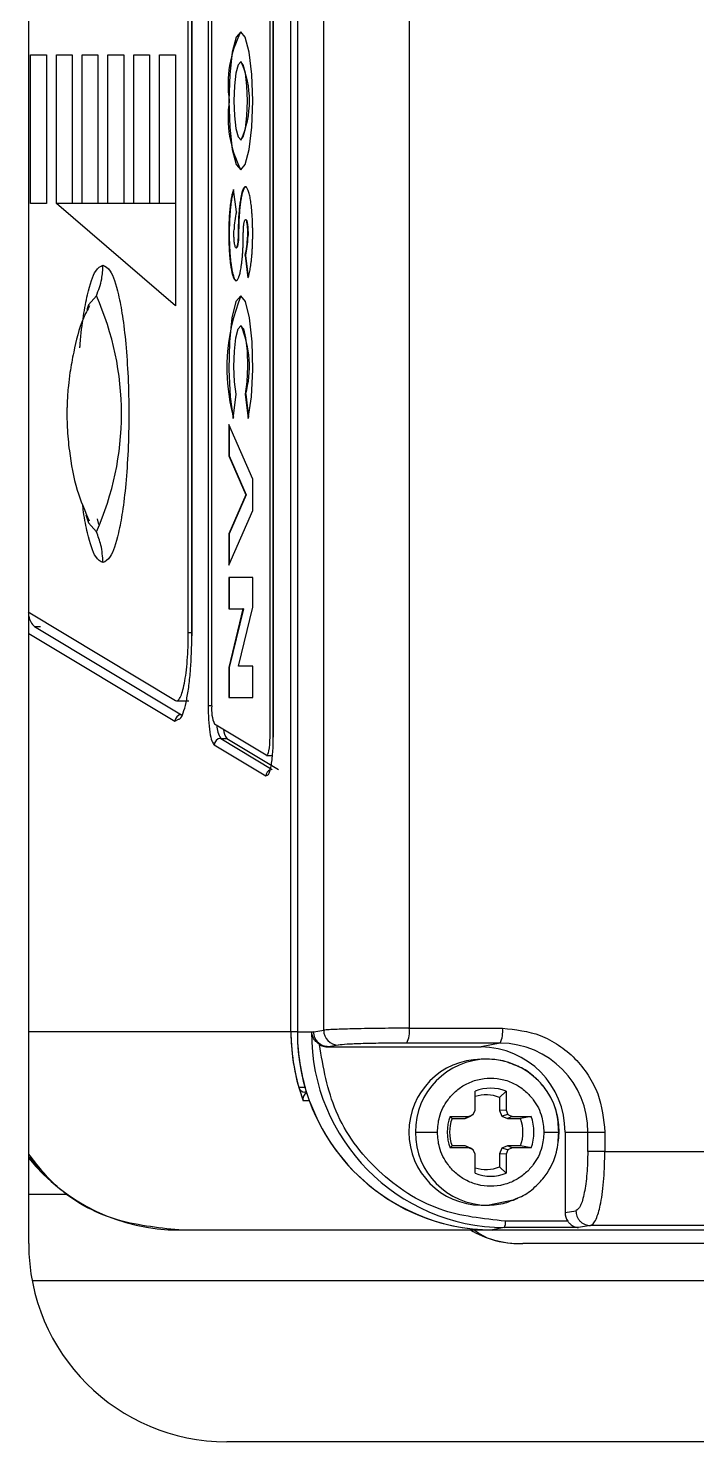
# Model space of a CAD drawing. Header units: millimetres. Extents: x 10 to 584, y 10 to 410.
# Drawn here: x 171.801 to 172.701, y 76.493 to 78.396 of the extents above; entities that cross this region are included whole.
import ezdxf

# ---------------------------------------------------------------- set-up
doc = ezdxf.new("R2010")
doc.units = ezdxf.units.MM

msp = doc.modelspace()

# ---------------------------------------------------------------- linework, layer by layer
at = {"color": 7, "linetype": 'Continuous', "lineweight": 25}
for p, q in [((171.80182, 76.75998), (171.80182, 79.69332)), ((172.15479, 77.04498), (172.15479, 79.47498)), ((172.16346, 79.47498), (172.16346, 77.04498)), ((172.19887, 77.04721), (172.19887, 79.47275)), ((172.31404, 79.47006), (172.31404, 77.04991)), ((172.12621, 79.0786), (172.12621, 77.4418)), ((172.13095, 79.0786), (172.13095, 77.44181)), ((172.13108, 77.44181), (172.13108, 79.0786)), ((172.04333, 79.03669), (172.04333, 77.4837)), ((172.0482, 77.48369), (172.0482, 79.03671)), ((172.02135, 78.94182), (172.02135, 77.57807)), ((172.02148, 77.57846), (172.02148, 78.94148)), ((172.01661, 77.58196), (172.01661, 78.93847)), ((171.80432, 78.36021), (171.82559, 78.36021)), ((171.80432, 78.16021), (171.80432, 78.36021)), ((171.82559, 78.36021), (171.82559, 78.16021)), ((171.83905, 78.36021), (171.86032, 78.36021)), ((171.83905, 78.16021), (171.83905, 78.36021)), ((171.86032, 78.36021), (171.86032, 78.16021)), ((171.87378, 78.36021), (171.89505, 78.36021)), ((171.87378, 78.16021), (171.87378, 78.36021)), ((171.89505, 78.36021), (171.89505, 78.16021)), ((171.90851, 78.36021), (171.92978, 78.36021)), ((171.90851, 78.16021), (171.90851, 78.36021)), ((171.92978, 78.36021), (171.92978, 78.16021)), ((171.94324, 78.36021), (171.96451, 78.36021)), ((171.94324, 78.16021), (171.94324, 78.36021)), ((171.96451, 78.36021), (171.96451, 78.16021)), ((171.97797, 78.16021), (171.97797, 78.36021)), ((171.97797, 78.36021), (171.99924, 78.36021)), ((171.99924, 78.36021), (171.99924, 78.16021)), ((172.08787, 78.35072), (172.08721, 78.35072)), ((172.08721, 78.2457), (172.08787, 78.2457)), ((172.08136, 78.14876), (172.07758, 78.1788)), ((171.82559, 78.16021), (171.80432, 78.16021)), ((171.99918, 78.16021), (171.83898, 78.16021)), ((171.99924, 78.02234), (171.83905, 78.16021)), ((171.99924, 78.16021), (171.99924, 78.02234)), ((172.08373, 78.11935), (172.08438, 78.11935)), ((172.09628, 78.11467), (172.09694, 78.11467)), ((172.08089, 78.10037), (172.08155, 78.10037)), ((172.09307, 78.08994), (172.09684, 78.0599)), ((172.09307, 78.08994), (172.09372, 78.08994)), ((172.09372, 78.08994), (172.09733, 78.0612)), ((172.08787, 77.99537), (172.08721, 77.99537)), ((172.07707, 77.87068), (172.08119, 77.90344)), ((172.09323, 77.90344), (172.09736, 77.87068)), ((172.09323, 77.90344), (172.09389, 77.90344)), ((172.09389, 77.90344), (172.09776, 77.87265)), ((172.10333, 77.7891), (172.07108, 77.86259)), ((172.07108, 77.86259), (172.07108, 77.82031)), ((172.07174, 77.86109), (172.07174, 77.82031)), ((172.07108, 77.82031), (172.09406, 77.76796)), ((172.07108, 77.82031), (172.07174, 77.82031)), ((172.07174, 77.82031), (172.09472, 77.76796)), ((172.10333, 77.74682), (172.10333, 77.7891)), ((172.09406, 77.76796), (172.07108, 77.71562)), ((172.09472, 77.76796), (172.07174, 77.71562)), ((172.09406, 77.76796), (172.09472, 77.76796)), ((172.07108, 77.67334), (172.10333, 77.74682)), ((171.8939, 77.73546), (171.89581, 77.72809)), ((172.07108, 77.71562), (172.07108, 77.67334)), ((172.07108, 77.71562), (172.07174, 77.71562)), ((172.07174, 77.71562), (172.07174, 77.67483)), ((172.10333, 77.65673), (172.07108, 77.65673)), ((172.07108, 77.65673), (172.07108, 77.61445)), ((172.07174, 77.65673), (172.07174, 77.61445)), ((172.10333, 77.61657), (172.10333, 77.65673)), ((171.80124, 77.61046), (171.9992, 77.49107)), ((172.07108, 77.61445), (172.09009, 77.61445)), ((172.09009, 77.61445), (172.07108, 77.53532)), ((172.09075, 77.61445), (172.07174, 77.53532)), ((172.08432, 77.53744), (172.10333, 77.61657)), ((172.09075, 77.61445), (172.09009, 77.61445)), ((171.80943, 77.59051), (172.00739, 77.4718)), ((171.80943, 77.59051), (171.81757, 77.59051)), ((172.07108, 77.53532), (172.07108, 77.49516)), ((172.07108, 77.53532), (172.07174, 77.53532)), ((172.07174, 77.53532), (172.07174, 77.49516)), ((172.10333, 77.53744), (172.08432, 77.53744)), ((172.10333, 77.49516), (172.10333, 77.53744)), ((172.07108, 77.49516), (172.10333, 77.49516)), ((172.00066, 77.49063), (172.01743, 77.49063)), ((172.12149, 77.41727), (172.05203, 77.45916)), ((172.06021, 77.43994), (172.12967, 77.39805)), ((172.06021, 77.43994), (172.06836, 77.43994)), ((172.06836, 77.43994), (172.13782, 77.39805)), ((172.05153, 77.43132), (172.12099, 77.38943)), ((172.12193, 77.41713), (172.12996, 77.41713)), ((172.16346, 77.04498), (172.15479, 77.04498)), ((172.16346, 77.04498), (172.18558, 77.04498)), ((172.18558, 77.04498), (172.18253, 77.04443)), ((172.18558, 77.04498), (172.19887, 77.04721)), ((172.31404, 77.04991), (172.43956, 77.04991)), ((172.20396, 77.02477), (172.20527, 77.025)), ((172.20396, 77.02477), (172.41062, 77.02477)), ((172.21855, 77.02723), (172.20527, 77.025)), ((172.43621, 77.02992), (172.3107, 77.02992)), ((172.43621, 77.02992), (172.41062, 77.02477)), ((172.41914, 77.0082), (172.41062, 77.0082)), ((172.17407, 76.96998), (172.16539, 76.96998)), ((172.17595, 76.96375), (172.17358, 76.96375)), ((172.40271, 76.93962), (172.40271, 76.96534)), ((172.4444, 76.96534), (172.4356, 76.95676)), ((172.4444, 76.96534), (172.4444, 76.93962)), ((172.17996, 76.95196), (172.17128, 76.95196)), ((172.4356, 76.95676), (172.4356, 76.93903)), ((172.36904, 76.93115), (172.39437, 76.93115)), ((172.36904, 76.93115), (172.37161, 76.92819)), ((172.37161, 76.92819), (172.38907, 76.92819)), ((172.38907, 76.92819), (172.39662, 76.93136)), ((172.39437, 76.93115), (172.38907, 76.92819)), ((172.39437, 76.93115), (172.40027, 76.93363)), ((172.40027, 76.93363), (172.39662, 76.93136)), ((172.40027, 76.93363), (172.40271, 76.93962)), ((172.4444, 76.93962), (172.4356, 76.93903)), ((172.4356, 76.93903), (172.43873, 76.93136)), ((172.44685, 76.93363), (172.43873, 76.93136)), ((172.43873, 76.93136), (172.44628, 76.92819)), ((172.4444, 76.93962), (172.44685, 76.93363)), ((172.45274, 76.93115), (172.44628, 76.92819)), ((172.44628, 76.92819), (172.46374, 76.92819)), ((172.44685, 76.93363), (172.45274, 76.93115)), ((172.45274, 76.93115), (172.47807, 76.93115)), ((172.47807, 76.93115), (172.46374, 76.92819)), ((172.51513, 76.89787), (172.51587, 76.90998)), ((172.52367, 76.90998), (172.55433, 76.90998)), ((172.52367, 76.90998), (172.52367, 76.8018)), ((172.55433, 76.90998), (172.57736, 76.90998)), ((172.55433, 76.8842), (172.55433, 76.90998)), ((172.57736, 76.90998), (172.57736, 76.8842)), ((172.36904, 76.88882), (172.37161, 76.89178)), ((172.39437, 76.88882), (172.36904, 76.88882)), ((172.38907, 76.89178), (172.37161, 76.89178)), ((172.39437, 76.88882), (172.38907, 76.89178)), ((172.39662, 76.88861), (172.38907, 76.89178)), ((172.40027, 76.88634), (172.39437, 76.88882)), ((172.40027, 76.88634), (172.39662, 76.88861)), ((172.40271, 76.88035), (172.40027, 76.88634)), ((172.43873, 76.88861), (172.4356, 76.88094)), ((172.44628, 76.89178), (172.43873, 76.88861)), ((172.44685, 76.88634), (172.43873, 76.88861)), ((172.44685, 76.88634), (172.4444, 76.88035)), ((172.45274, 76.88882), (172.44628, 76.89178)), ((172.46374, 76.89178), (172.44628, 76.89178)), ((172.45274, 76.88882), (172.44685, 76.88634)), ((172.47807, 76.88882), (172.45274, 76.88882)), ((172.47807, 76.88882), (172.46374, 76.89178)), ((172.57736, 76.8842), (172.55433, 76.8842)), ((172.57736, 76.8842), (173.61024, 76.8842)), ((171.80182, 76.87658), (171.83384, 76.84197)), ((172.40271, 76.85463), (172.40271, 76.88035)), ((172.4444, 76.88035), (172.4356, 76.88094)), ((172.4356, 76.88094), (172.4356, 76.86321)), ((172.4444, 76.88035), (172.4444, 76.85463)), ((172.4444, 76.85463), (172.4356, 76.86321)), ((171.80182, 76.82665), (171.85334, 76.82665)), ((172.41062, 76.81177), (172.41914, 76.81177)), ((172.52733, 76.79018), (172.44345, 76.79018)), ((172.52367, 76.8018), (172.53827, 76.80425)), ((172.00411, 76.77832), (172.42608, 76.77832)), ((172.44199, 76.78152), (172.42608, 76.77832)), ((172.42608, 76.77832), (173.73259, 76.77832)), ((172.42608, 76.77832), (172.43757, 76.77832)), ((172.54161, 76.78152), (172.44199, 76.78152)), ((172.45474, 76.77832), (173.64025, 76.77832)), ((172.55794, 76.78426), (172.54161, 76.78152)), ((173.59614, 76.78426), (172.55794, 76.78426)), ((173.40183, 76.75998), (172.46679, 76.75998)), ((173.40183, 76.70998), (171.80655, 76.70998)), ((174.20182, 76.49332), (172.06849, 76.49332))]:
    msp.add_line(p, q, dxfattribs=at)
at = {"color": 59, "linetype": 'Continuous', "lineweight": 25}
for p, q in [((171.80182, 77.58124), (171.9987, 77.46318)), ((172.02135, 77.58196), (172.01661, 77.58196)), ((172.0482, 77.4837), (172.04333, 77.4837)), ((171.9987, 77.46318), (172.00336, 77.46577)), ((172.00842, 77.47137), (172.00739, 77.4718)), ((172.13108, 77.44181), (172.13095, 77.44181)), ((172.12099, 77.38943), (172.12308, 77.39059)), ((172.15479, 77.04498), (171.80182, 77.04498))]:
    msp.add_line(p, q, dxfattribs=at)
at = {"color": 7, "linetype": 'Continuous', "lineweight": 25, "flags": 128}
for points in [[(172.07108, 78.29821), (172.07232, 78.26267), (172.07581, 78.23255), (172.08104, 78.21242), (172.08721, 78.20535), (172.09338, 78.21242), (172.09861, 78.23255), (172.10211, 78.26267), (172.10333, 78.29821), (172.10211, 78.33375), (172.09861, 78.36387), (172.09338, 78.384), (172.08721, 78.39107), (172.08104, 78.384), (172.07581, 78.36387), (172.07232, 78.33375), (172.07108, 78.29821)], [(172.07809, 78.29821), (172.07879, 78.27812), (172.08076, 78.26108), (172.08372, 78.2497), (172.08721, 78.2457), (172.0907, 78.2497), (172.09366, 78.26108), (172.09563, 78.27812), (172.09633, 78.29821), (172.09563, 78.3183), (172.09366, 78.33534), (172.0907, 78.34672), (172.08721, 78.35072), (172.08372, 78.34672), (172.08076, 78.33534), (172.07879, 78.3183), (172.07809, 78.29821)], [(172.09736, 77.87068), (172.10151, 77.89997), (172.10329, 77.93638), (172.10241, 77.97386), (172.099, 78.00619), (172.09364, 78.02802), (172.08721, 78.03573), (172.08078, 78.02802), (172.07542, 78.00619), (172.07201, 77.97386), (172.07112, 77.93638), (172.07291, 77.89997), (172.07707, 77.87068)], [(172.08119, 77.90344), (172.07898, 77.92022), (172.0781, 77.94063), (172.07868, 77.9614), (172.08063, 77.97919), (172.08363, 77.99116), (172.08721, 77.99537), (172.09079, 77.99116), (172.0938, 77.97919), (172.09574, 77.9614), (172.09632, 77.94063), (172.09543, 77.92022), (172.09323, 77.90344)], [(172.12621, 77.4418), (172.12613, 77.43667), (172.12585, 77.43177), (172.1254, 77.4273), (172.1248, 77.42347), (172.12408, 77.42044), (172.12326, 77.41834), (172.12238, 77.41727), (172.12149, 77.41727)], [(172.41914, 76.81177), (172.45616, 76.81925), (172.46005, 76.82099)]]:
    msp.add_lwpolyline(points, dxfattribs=at)
at = {"color": 59, "linetype": 'Continuous', "lineweight": 25, "flags": 128}
for points in [[(171.89298, 78.03578), (171.88242, 78.02369), (171.8799, 78.01682)], [(171.87863, 77.74117), (171.88242, 77.73007), (171.89298, 77.71798)]]:
    msp.add_lwpolyline(points, dxfattribs=at)
at = {"color": 7, "linetype": 'Continuous', "lineweight": 25}
for centre, radius, start, end in [((172.22183, 78.32044), 0.15172, 152.26149, 188.42278), ((171.96984, 78.29821), 0.12918, 336.01715, 23.98285), ((172.22183, 78.27599), 0.15173, 171.57654, 207.73838), ((172.18359, 78.123), 0.10543, 165.85642, 178.97179), ((171.9881, 78.11614), 0.10819, 345.98472, 359.22173), ((171.98952, 78.11608), 0.10742, 345.91882, 359.25142), ((171.53587, 77.87688), 0.39086, 336.01223, 23.98777), ((172.32389, 77.93904), 0.25535, 157.75356, 195.06769), ((171.95753, 77.94067), 0.14136, 344.73181, 22.7668), ((172.09554, 77.47852), 0.04763, 173.76374, 203.98512), ((172.00747, 77.46303), 0.00877, 90.5017, 178.99859), ((172.06028, 77.43119), 0.00876, 90.44968, 179.10301), ((172.0867, 77.45367), 0.02291, 184.11026, 216.83254), ((172.42503, 77.04493), 0.27025, 179.9884, 196.10179), ((172.42501, 77.04494), 0.27023, 179.99002, 200.12477), ((172.42813, 77.04298), 0.26467, 179.56587, 269.5575), ((172.43432, 77.04502), 0.27086, 180.00669, 196.0835), ((172.44401, 77.04299), 0.26148, 179.68531, 269.55808), ((172.21881, 77.04716), 0.01994, 179.85457, 269.25002), ((172.2804, 77.04527), 0.03396, 333.13912, 7.85497), ((172.40585, 77.04529), 0.03403, 333.14995, 7.79982), ((172.40974, 76.91085), 0.11393, 359.56487, 89.55979), ((172.43529, 76.91089), 0.11904, 359.56596, 89.55992), ((172.41183, 76.90998), 0.09822, 90.70812, 269.29188), ((172.41839, 76.91072), 0.09748, 359.56817, 89.55824), ((172.17362, 76.9723), 0.00855, 195.75007, 269.74926), ((172.17943, 76.955), 0.00869, 112.00718, 200.44157), ((172.42355, 76.91172), 0.05753, 68.75648, 111.24352), ((172.41767, 76.91139), 0.04879, 68.43409, 107.85731), ((172.4272, 77.04115), 0.26284, 199.83667, 269.75525), ((172.42535, 76.90998), 0.06016, 159.39937, 200.60063), ((172.41913, 76.90998), 0.05089, 159.03957, 200.96043), ((172.41612, 76.90998), 0.05098, 339.08197, 20.91803), ((172.42176, 76.90998), 0.06016, 339.39937, 20.60063), ((172.00464, 77.03951), 0.26119, 219.05743, 269.88366), ((172.41767, 76.90858), 0.04879, 252.14269, 291.56591), ((172.42355, 76.90825), 0.05753, 248.75648, 291.24352), ((172.42885, 76.78818), 0.01473, 333.12739, 7.81161), ((172.4638, 76.89332), 0.13333, 239.59845, 270), ((172.06849, 76.75998), 0.26667, 180, 270)]:
    msp.add_arc(centre, radius, start, end, dxfattribs=at)
at = {"color": 59, "linetype": 'Continuous', "lineweight": 25}
for centre, radius, start, end in [((171.83073, 77.61123), 0.02971, 193.35702, 224.19513), ((172.09048, 77.45873), 0.03562, 182.06662, 211.82775), ((172.12979, 77.38927), 0.0088, 110.02967, 178.96405), ((172.4199, 76.91073), 0.09747, 90.44177, 180.43652), ((172.4199, 76.90924), 0.09747, 179.56348, 269.55823)]:
    msp.add_arc(centre, radius, start, end, dxfattribs=at)
at = {"color": 7, "linetype": 'Continuous', "lineweight": 25}
msp.add_ellipse((172.54338, 76.80182), major_axis=(0.00079, 0.02), ratio=0.9847601, start_param=1.611105, end_param=2.2308145, dxfattribs=at)
for points, knots in [([(172.07758, 78.1788), (172.07751, 78.17864), (172.07729, 78.17813), (172.0768, 78.17682), (172.07625, 78.17509), (172.07562, 78.17266), (172.07512, 78.17049), (172.07466, 78.16814), (172.07421, 78.16567), (172.0737, 78.16237), (172.07322, 78.15882), (172.0728, 78.15512), (172.07242, 78.15125), (172.07209, 78.14723), (172.07179, 78.1431), (172.07156, 78.13887), (172.07132, 78.13369), (172.07118, 78.12842), (172.0711, 78.12399), (172.07108, 78.11954), (172.0711, 78.11509), (172.07118, 78.10977), (172.07133, 78.10539), (172.0715, 78.10106), (172.07172, 78.09679), (172.07199, 78.09264), (172.07233, 78.08859), (172.0726, 78.08545), (172.07302, 78.08166), (172.07336, 78.07875), (172.07376, 78.07598), (172.07416, 78.07331), (172.07461, 78.0708), (172.07507, 78.06847), (172.07544, 78.06683), (172.07595, 78.06476), (172.07647, 78.06291), (172.07702, 78.06129), (172.07758, 78.05983), (172.07817, 78.05861), (172.07891, 78.05743), (172.07952, 78.05675), (172.08029, 78.05625), (172.08091, 78.05613), (172.08168, 78.05633), (172.0823, 78.05678), (172.08305, 78.05768), (172.0838, 78.05892), (172.08451, 78.06059), (172.0852, 78.06257), (172.08588, 78.06484), (172.0865, 78.06746), (172.08708, 78.07033), (172.08764, 78.07343), (172.08815, 78.0768), (172.08862, 78.08035), (172.08904, 78.08407), (172.08941, 78.08798), (172.08974, 78.09201), (172.08997, 78.09532), (172.09021, 78.09954), (172.09037, 78.10298), (172.09053, 78.10734), (172.09062, 78.11086), (172.09068, 78.11516), (172.09069, 78.1177), (172.0907, 78.11935)], [0, 0, 0, 0, 0.0050796, 0.0152408, 0.0355854, 0.0457377, 0.0660888, 0.07625, 0.0864144, 0.1067519, 0.1270893, 0.1372447, 0.157593, 0.1779163, 0.1880911, 0.208419, 0.2287466, 0.2490885, 0.2694285, 0.2795775, 0.2999144, 0.320253, 0.3405909, 0.3507477, 0.3710802, 0.3914145, 0.4015833, 0.4219082, 0.4320741, 0.4524175, 0.4625774, 0.4727327, 0.493078, 0.5032416, 0.5134, 0.5235614, 0.5439039, 0.5540683, 0.5642291, 0.5845777, 0.5947408, 0.6150892, 0.6252547, 0.6456021, 0.6557653, 0.676114, 0.686278, 0.7066194, 0.7269689, 0.737132, 0.7574756, 0.777814, 0.7879781, 0.8083146, 0.8286608, 0.8388276, 0.8591598, 0.8794964, 0.8896494, 0.9099986, 0.9201555, 0.9404803, 0.9506512, 0.9709873, 0.9811403, 1, 1, 1, 1]), ([(172.09354, 78.18252), (172.09346, 78.18252), (172.09306, 78.1825), (172.09238, 78.18217), (172.09145, 78.18119), (172.09058, 78.17966), (172.08971, 78.17763), (172.08869, 78.17447), (172.08778, 78.17066), (172.08678, 78.16536), (172.08607, 78.16059), (172.08547, 78.15542), (172.08494, 78.15001), (172.0845, 78.14427), (172.08417, 78.13833), (172.08397, 78.1338), (172.08379, 78.12749), (172.08375, 78.12264), (172.08373, 78.11935)], [0, 0, 0, 0, 0.0142033, 0.0710293, 0.1278679, 0.1846716, 0.2414978, 0.2983226, 0.39794, 0.4476108, 0.5471918, 0.5968776, 0.6465128, 0.7460621, 0.79572, 0.845394, 0.8950559, 1, 1, 1, 1]), ([(172.09419, 78.18252), (172.09411, 78.18252), (172.09373, 78.1825), (172.09303, 78.18217), (172.09212, 78.18119), (172.09123, 78.17967), (172.09037, 78.17763), (172.08934, 78.17447), (172.08842, 78.17067), (172.08745, 78.16536), (172.08673, 78.16059), (172.08613, 78.15542), (172.08559, 78.15001), (172.08515, 78.14427), (172.08482, 78.13833), (172.08464, 78.1338), (172.08443, 78.12749), (172.0844, 78.12264), (172.08438, 78.11935)], [0, 0, 0, 0, 0.0141886, 0.0710154, 0.1278446, 0.1846631, 0.2414901, 0.2983249, 0.3979437, 0.4475968, 0.5471792, 0.5968657, 0.6465089, 0.7460596, 0.7957181, 0.8453893, 0.8950544, 1, 1, 1, 1]), ([(172.09684, 78.0599), (172.09691, 78.06007), (172.09727, 78.06092), (172.09776, 78.0623), (172.09842, 78.06455), (172.09906, 78.06708), (172.09966, 78.06995), (172.10021, 78.07304), (172.10073, 78.07634), (172.10128, 78.0806), (172.10179, 78.08511), (172.10222, 78.08985), (172.10257, 78.09477), (172.10297, 78.10154), (172.10323, 78.10855), (172.10333, 78.11565), (172.10335, 78.12099), (172.10329, 78.12632), (172.10312, 78.13339), (172.10282, 78.14032), (172.10236, 78.14697), (172.10196, 78.15178), (172.1015, 78.15639), (172.10095, 78.16075), (172.10036, 78.16484), (172.0997, 78.16859), (172.09898, 78.17199), (172.09821, 78.17498), (172.09739, 78.17752), (172.09654, 78.17958), (172.09579, 78.18087), (172.09507, 78.18179), (172.09437, 78.18239), (172.09381, 78.18247), (172.09354, 78.18252)], [0, 0, 0, 0, 0.0079152, 0.0396166, 0.0554501, 0.0871392, 0.1188465, 0.134685, 0.1663756, 0.1980611, 0.2297483, 0.2614443, 0.2931312, 0.32483, 0.3883429, 0.4200116, 0.4516965, 0.4833895, 0.5150609, 0.578591, 0.6102702, 0.6419611, 0.6736556, 0.7053384, 0.7370385, 0.7687329, 0.8004158, 0.832124, 0.8638282, 0.8955175, 0.9272266, 0.943064, 0.9714032, 1, 1, 1, 1]), ([(172.07774, 78.17754), (172.07769, 78.17742), (172.07737, 78.17656), (172.07692, 78.17508), (172.07627, 78.17266), (172.07577, 78.17049), (172.07532, 78.16814), (172.07487, 78.16567), (172.07435, 78.16237), (172.07388, 78.15882), (172.07346, 78.15511), (172.07306, 78.15125), (172.07275, 78.14723), (172.07245, 78.1431), (172.07221, 78.13887), (172.07199, 78.13369), (172.07184, 78.12842), (172.07176, 78.12399), (172.07174, 78.11954), (172.07176, 78.11509), (172.07184, 78.10977), (172.07197, 78.10539), (172.07216, 78.10106), (172.07237, 78.09679), (172.07266, 78.09264), (172.07297, 78.08859), (172.07326, 78.08545), (172.07368, 78.08166), (172.07403, 78.07875), (172.07441, 78.07598), (172.07483, 78.07331), (172.07527, 78.0708), (172.07573, 78.06847), (172.0761, 78.06683), (172.07659, 78.06476), (172.07713, 78.06291), (172.07768, 78.06129), (172.07824, 78.05983), (172.07883, 78.05862), (172.07957, 78.05743), (172.08018, 78.05676), (172.08089, 78.05627), (172.0813, 78.05624), (172.08155, 78.05623)], [0, 0, 0, 0, 0.005262, 0.0375588, 0.0536824, 0.0859849, 0.1021095, 0.1182454, 0.1505365, 0.1828204, 0.1989387, 0.2312456, 0.2635077, 0.2796578, 0.3119307, 0.3442, 0.3764916, 0.4087811, 0.4248925, 0.457177, 0.4894644, 0.5217481, 0.5378753, 0.5701512, 0.6024316, 0.6185734, 0.6508429, 0.6669811, 0.6992726, 0.7153962, 0.731527, 0.7638207, 0.7799598, 0.7960816, 0.8122107, 0.8445062, 0.8606473, 0.8767721, 0.9090808, 0.9252147, 0.9575118, 0.9736493, 1, 1, 1, 1]), ([(172.08089, 78.10037), (172.08081, 78.10038), (172.08046, 78.10044), (172.07984, 78.10146), (172.07924, 78.10373), (172.07873, 78.10681), (172.07839, 78.11003), (172.07811, 78.11474), (172.07801, 78.11962), (172.07813, 78.12331), (172.07818, 78.12489)], [0, 0, 0, 0, 0.0401074, 0.1839997, 0.3274469, 0.4067273, 0.5663411, 0.6620929, 0.8551848, 1, 1, 1, 1]), ([(172.0907, 78.11935), (172.0907, 78.1198), (172.09071, 78.12203), (172.0908, 78.12515), (172.0911, 78.12932), (172.09145, 78.13252), (172.09192, 78.13507), (172.09245, 78.13711), (172.09288, 78.13775), (172.09316, 78.13817)], [0, 0, 0, 0, 0.0522414, 0.2624789, 0.3670191, 0.5775739, 0.7008961, 0.8033548, 1, 1, 1, 1]), ([(172.09338, 78.13825), (172.09345, 78.13829), (172.09378, 78.13846), (172.09428, 78.13782), (172.0949, 78.13616), (172.09535, 78.13408), (172.09583, 78.13073), (172.09614, 78.12726), (172.09631, 78.12336), (172.0964, 78.11936), (172.09632, 78.11647), (172.09628, 78.11467)], [0, 0, 0, 0, 0.0352798, 0.1777723, 0.2490656, 0.392815, 0.4745756, 0.6393662, 0.738202, 0.8369307, 1, 1, 1, 1]), ([(172.09404, 78.13825), (172.09411, 78.13829), (172.09445, 78.13846), (172.09493, 78.13782), (172.09556, 78.13616), (172.09601, 78.13408), (172.09649, 78.13073), (172.0968, 78.12726), (172.09697, 78.12336), (172.09706, 78.11936), (172.09698, 78.11647), (172.09694, 78.11467)], [0, 0, 0, 0, 0.0353189, 0.1778318, 0.2490942, 0.392835, 0.4745908, 0.6393849, 0.7382149, 0.8369378, 1, 1, 1, 1]), ([(172.08373, 78.11935), (172.08373, 78.11891), (172.08372, 78.11667), (172.08361, 78.11356), (172.08339, 78.11022), (172.08309, 78.10708), (172.08267, 78.10427), (172.08201, 78.10174), (172.08145, 78.10053), (172.08102, 78.10041), (172.08089, 78.10037)], [0, 0, 0, 0, 0.0480797, 0.2421551, 0.338623, 0.435112, 0.6297272, 0.7365109, 0.9178817, 1, 1, 1, 1]), ([(172.08438, 78.11935), (172.08438, 78.11891), (172.08439, 78.11667), (172.08427, 78.11356), (172.08405, 78.11022), (172.08374, 78.10708), (172.08331, 78.10427), (172.08268, 78.10174), (172.0821, 78.10053), (172.08168, 78.10041), (172.08155, 78.10037)], [0, 0, 0, 0, 0.0480792, 0.2421627, 0.3386314, 0.4351456, 0.6297389, 0.7365114, 0.9179307, 1, 1, 1, 1]), ([(171.89298, 78.03578), (171.8958, 78.04325), (171.90083, 78.05659), (171.90149, 78.07083), (171.90178, 78.0771)], [0, 0, 0, 0, 0.5599773, 1, 1, 1, 1]), ([(171.90178, 78.0771), (171.90506, 78.07553), (171.91251, 78.07196), (171.92153, 78.04486), (171.92831, 78.00873), (171.93281, 77.97115), (171.93584, 77.92618), (171.9369, 77.87688), (171.93584, 77.82757), (171.93281, 77.7826), (171.92831, 77.74503), (171.92153, 77.7089), (171.91251, 77.6818), (171.90506, 77.67823), (171.90178, 77.67665)], [0, 0, 0, 0, 0.0903187, 0.2045634, 0.271422, 0.343939, 0.4207855, 0.4999994, 0.5792132, 0.6560651, 0.7285829, 0.7954372, 0.909682, 1, 1, 1, 1]), ([(171.88383, 78.02234), (171.88091, 78.01685), (171.87055, 77.99733), (171.86351, 77.96634), (171.85758, 77.9359), (171.8553, 77.91693), (171.85424, 77.90458), (171.85377, 77.89624), (171.85352, 77.89049), (171.85341, 77.88647), (171.85334, 77.88365), (171.85332, 77.88166), (171.85329, 77.87949), (171.8533, 77.87796), (171.8533, 77.87688)], [0, 0, 0, 0, 0.1241706, 0.4412944, 0.6282427, 0.7457607, 0.8233732, 0.8762317, 0.9128923, 0.9385322, 0.9565851, 0.9693344, 0.9783198, 1, 1, 1, 1]), ([(171.8533, 77.87688), (171.8533, 77.87573), (171.8533, 77.86971), (171.85379, 77.85306), (171.85686, 77.8198), (171.86458, 77.77676), (171.87737, 77.7465), (171.88316, 77.73279)], [0, 0, 0, 0, 0.0231855, 0.1219171, 0.3367865, 0.6994258, 1, 1, 1, 1]), ([(171.90178, 77.67665), (171.9013, 77.68464), (171.90045, 77.6989), (171.89526, 77.71215), (171.89298, 77.71798)], [0, 0, 0, 0, 0.560012, 1, 1, 1, 1]), ([(171.9992, 77.49107), (172.00031, 77.49083), (172.00252, 77.49035), (172.00577, 77.49466), (172.00881, 77.50247), (172.01148, 77.5138), (172.01371, 77.52807), (172.01535, 77.54468), (172.01642, 77.56291), (172.01655, 77.57561), (172.01661, 77.58196)], [0, 0, 0, 0, 0.1250057, 0.2499993, 0.3750002, 0.5000046, 0.6250064, 0.7500129, 0.8749992, 1, 1, 1, 1]), ([(172.00336, 77.46577), (172.0045, 77.46601), (172.00711, 77.46657), (172.01088, 77.47703), (172.01456, 77.4915), (172.01757, 77.51065), (172.02051, 77.53888), (172.0211, 77.56289), (172.02148, 77.57846)], [0, 0, 0, 0, 0.1165135, 0.2664647, 0.4199326, 0.5734028, 0.7233726, 1, 1, 1, 1]), ([(172.04333, 77.4837), (172.04344, 77.47748), (172.04367, 77.4646), (172.04551, 77.44791), (172.04822, 77.43531), (172.05042, 77.43265), (172.05153, 77.43132)], [0, 0, 0, 0, 0.2413408, 0.4998274, 0.7493217, 1, 1, 1, 1]), ([(172.12308, 77.39059), (172.12359, 77.39069), (172.12476, 77.39092), (172.12646, 77.3957), (172.12811, 77.40232), (172.12944, 77.41108), (172.13074, 77.42394), (172.13094, 77.43479), (172.13108, 77.44181)], [0, 0, 0, 0, 0.115945, 0.2661237, 0.4199523, 0.5737876, 0.7239162, 1, 1, 1, 1]), ([(172.19306, 77.02811), (172.19184, 77.02905), (172.18899, 77.03124), (172.18575, 77.03536), (172.18345, 77.03993), (172.18284, 77.04292), (172.18253, 77.04443)], [0, 0, 0, 0, 0.2147115, 0.4999034, 0.749153, 1, 1, 1, 1]), ([(172.20527, 77.025), (172.20281, 77.02527), (172.19902, 77.02569), (172.19445, 77.02817), (172.1913, 77.03076), (172.18876, 77.03396), (172.1863, 77.03861), (172.18586, 77.04247), (172.18558, 77.04498)], [0, 0, 0, 0, 0.2393468, 0.3684519, 0.4999804, 0.6315908, 0.7605221, 1, 1, 1, 1]), ([(172.31404, 77.04991), (172.30154, 77.04987), (172.27586, 77.04979), (172.24126, 77.04921), (172.21865, 77.04849), (172.20501, 77.04784), (172.201, 77.04743), (172.19887, 77.04721)], [0, 0, 0, 0, 0.2431089, 0.4991642, 0.7129041, 0.8473974, 1, 1, 1, 1]), ([(172.43956, 77.04991), (172.4569, 77.04804), (172.48356, 77.04517), (172.51564, 77.02772), (172.53772, 77.00966), (172.5555, 76.98724), (172.57269, 76.95466), (172.57552, 76.92759), (172.57736, 76.90998)], [0, 0, 0, 0, 0.2394733, 0.3683491, 0.5000034, 0.631645, 0.7605449, 1, 1, 1, 1]), ([(172.19306, 77.02811), (172.19528, 77.02691), (172.19873, 77.02506), (172.20259, 77.02485), (172.20396, 77.02477)], [0, 0, 0, 0, 0.6454327, 1, 1, 1, 1]), ([(172.44345, 76.79018), (172.41346, 76.79337), (172.351, 76.80002), (172.26892, 76.8538), (172.20936, 76.93344), (172.19837, 76.99725), (172.19306, 77.02811)], [0, 0, 0, 0, 0.2382215, 0.496225, 0.756316, 1, 1, 1, 1]), ([(172.3107, 77.02992), (172.3004, 77.02988), (172.27981, 77.0298), (172.25107, 77.02918), (172.22831, 77.02829), (172.2218, 77.02758), (172.21855, 77.02723)], [0, 0, 0, 0, 0.2499311, 0.4998893, 0.7499427, 1, 1, 1, 1]), ([(172.45484, 77.00055), (172.45099, 77.00225), (172.43971, 77.00725), (172.42732, 77.00782), (172.41914, 77.0082)], [0, 0, 0, 0, 0.3403714, 1, 1, 1, 1]), ([(172.51526, 76.90998), (172.51476, 76.91911), (172.51362, 76.93988), (172.50077, 76.96551), (172.48328, 76.98455), (172.46875, 76.99561), (172.4583, 76.99932), (172.45484, 77.00055)], [0, 0, 0, 0, 0.2357189, 0.536201, 0.7127866, 0.9047579, 1, 1, 1, 1]), ([(172.35185, 76.90998), (172.35241, 76.91687), (172.35369, 76.93246), (172.3634, 76.95135), (172.37633, 76.96556), (172.38979, 76.97498), (172.4059, 76.98131), (172.42355, 76.98355), (172.44121, 76.98131), (172.45732, 76.97498), (172.47078, 76.96556), (172.48372, 76.95135), (172.49342, 76.93246), (172.4947, 76.91687), (172.49526, 76.90998)], [0, 0, 0, 0, 0.09032317, 0.20456182, 0.27141589, 0.34393356, 0.42078142, 0.49999584, 0.57921026, 0.65605883, 0.72857587, 0.7954533, 0.90967693, 1, 1, 1, 1]), ([(172.32243, 76.90998), (172.32349, 76.90998), (172.32571, 76.90998), (172.33396, 76.90998), (172.34323, 76.90998), (172.34905, 76.90998), (172.35185, 76.90998)], [0, 0, 0, 0, 0.2703276, 0.562479, 0.7897945, 1, 1, 1, 1]), ([(172.49526, 76.90998), (172.4947, 76.9031), (172.49342, 76.88751), (172.48372, 76.86861), (172.47078, 76.85441), (172.45732, 76.84499), (172.44121, 76.83866), (172.42355, 76.83642), (172.4059, 76.83866), (172.38979, 76.84499), (172.37633, 76.85441), (172.3634, 76.86862), (172.35369, 76.88751), (172.35241, 76.9031), (172.35185, 76.90998)], [0, 0, 0, 0, 0.0903231, 0.2045467, 0.2714241, 0.3439412, 0.4207897, 0.5000042, 0.5792186, 0.6560664, 0.7285841, 0.7954382, 0.9096768, 1, 1, 1, 1]), ([(172.4601, 76.8215), (172.46178, 76.82212), (172.47039, 76.8253), (172.48325, 76.83549), (172.50079, 76.85443), (172.51362, 76.8801), (172.51476, 76.90086), (172.51526, 76.90998)], [0, 0, 0, 0, 0.0485917, 0.2504613, 0.4361518, 0.7521272, 1, 1, 1, 1]), ([(172.51491, 76.90998), (172.51531, 76.90998), (172.51674, 76.90998), (172.51624, 76.90998), (172.51587, 76.90998)], [0, 0, 0, 0, 0.2762496, 1, 1, 1, 1]), ([(172.55433, 76.8842), (172.55409, 76.87395), (172.5536, 76.85345), (172.54992, 76.82738), (172.54463, 76.80877), (172.54039, 76.80575), (172.53827, 76.80425)], [0, 0, 0, 0, 0.24994153, 0.49989924, 0.74993738, 1, 1, 1, 1]), ([(172.55794, 76.78426), (172.5595, 76.78506), (172.56244, 76.78656), (172.56726, 76.79618), (172.57231, 76.81473), (172.57652, 76.84616), (172.57708, 76.87174), (172.57736, 76.8842)], [0, 0, 0, 0, 0.1526029, 0.2870842, 0.5008287, 0.7568634, 1, 1, 1, 1]), ([(172.00411, 76.77832), (171.97476, 76.78141), (171.91605, 76.7876), (171.84423, 76.82631), (171.81382, 76.86507), (171.80182, 76.88036)], [0, 0, 0, 0, 0.3770562, 0.7541215, 1, 1, 1, 1]), ([(172.41914, 76.81177), (172.4273, 76.81223), (172.44156, 76.81304), (172.45454, 76.81896), (172.4601, 76.8215)], [0, 0, 0, 0, 0.5716299, 1, 1, 1, 1]), ([(172.52733, 76.79018), (172.52822, 76.78904), (172.53032, 76.78634), (172.53464, 76.78311), (172.53853, 76.78175), (172.54103, 76.78154), (172.54156, 76.78152), (172.54161, 76.78152)], [0, 0, 0, 0, 0.2115946, 0.4986743, 0.8951136, 0.9888896, 1, 1, 1, 1]), ([(172.53827, 76.80425), (172.53854, 76.80173), (172.53897, 76.79787), (172.54144, 76.79322), (172.54398, 76.79002), (172.54713, 76.78744), (172.5517, 76.78494), (172.55548, 76.78453), (172.55794, 76.78426)], [0, 0, 0, 0, 0.2394567, 0.3682897, 0.499915, 0.6317281, 0.7606261, 1, 1, 1, 1]), ([(172.4013, 76.77832), (172.40541, 76.77551), (172.42201, 76.76418), (172.44587, 76.76048), (172.46384, 76.76005), (172.46679, 76.75998)], [0, 0, 0, 0, 0.2156741, 0.8713763, 1, 1, 1, 1])]:
    msp.add_open_spline(points, degree=3, knots=knots, dxfattribs=at)
at = {"color": 59, "linetype": 'Continuous', "lineweight": 25}
for points, knots in [([(171.87073, 77.96555), (171.87085, 77.96741), (171.87189, 77.98348), (171.87534, 78.00849), (171.88197, 78.04497), (171.89105, 78.07194), (171.89849, 78.07552), (171.90178, 78.0771)], [0, 0, 0, 0, 0.0268443, 0.2320279, 0.4212014, 0.7444517, 1, 1, 1, 1]), ([(171.90178, 77.67665), (171.89848, 77.6782), (171.89102, 77.68169), (171.88213, 77.70937), (171.87646, 77.73694), (171.87472, 77.75226), (171.87431, 77.75587)], [0, 0, 0, 0, 0.30927114, 0.70046644, 0.92938818, 1, 1, 1, 1]), ([(172.49526, 76.90998), (172.4987, 76.90998), (172.50584, 76.90998), (172.51278, 76.90998), (172.51437, 76.90998), (172.51491, 76.90998)], [0, 0, 0, 0, 0.3809181, 0.7927094, 1, 1, 1, 1])]:
    msp.add_open_spline(points, degree=3, knots=knots, dxfattribs=at)

doc.saveas('drawing.dxf')
